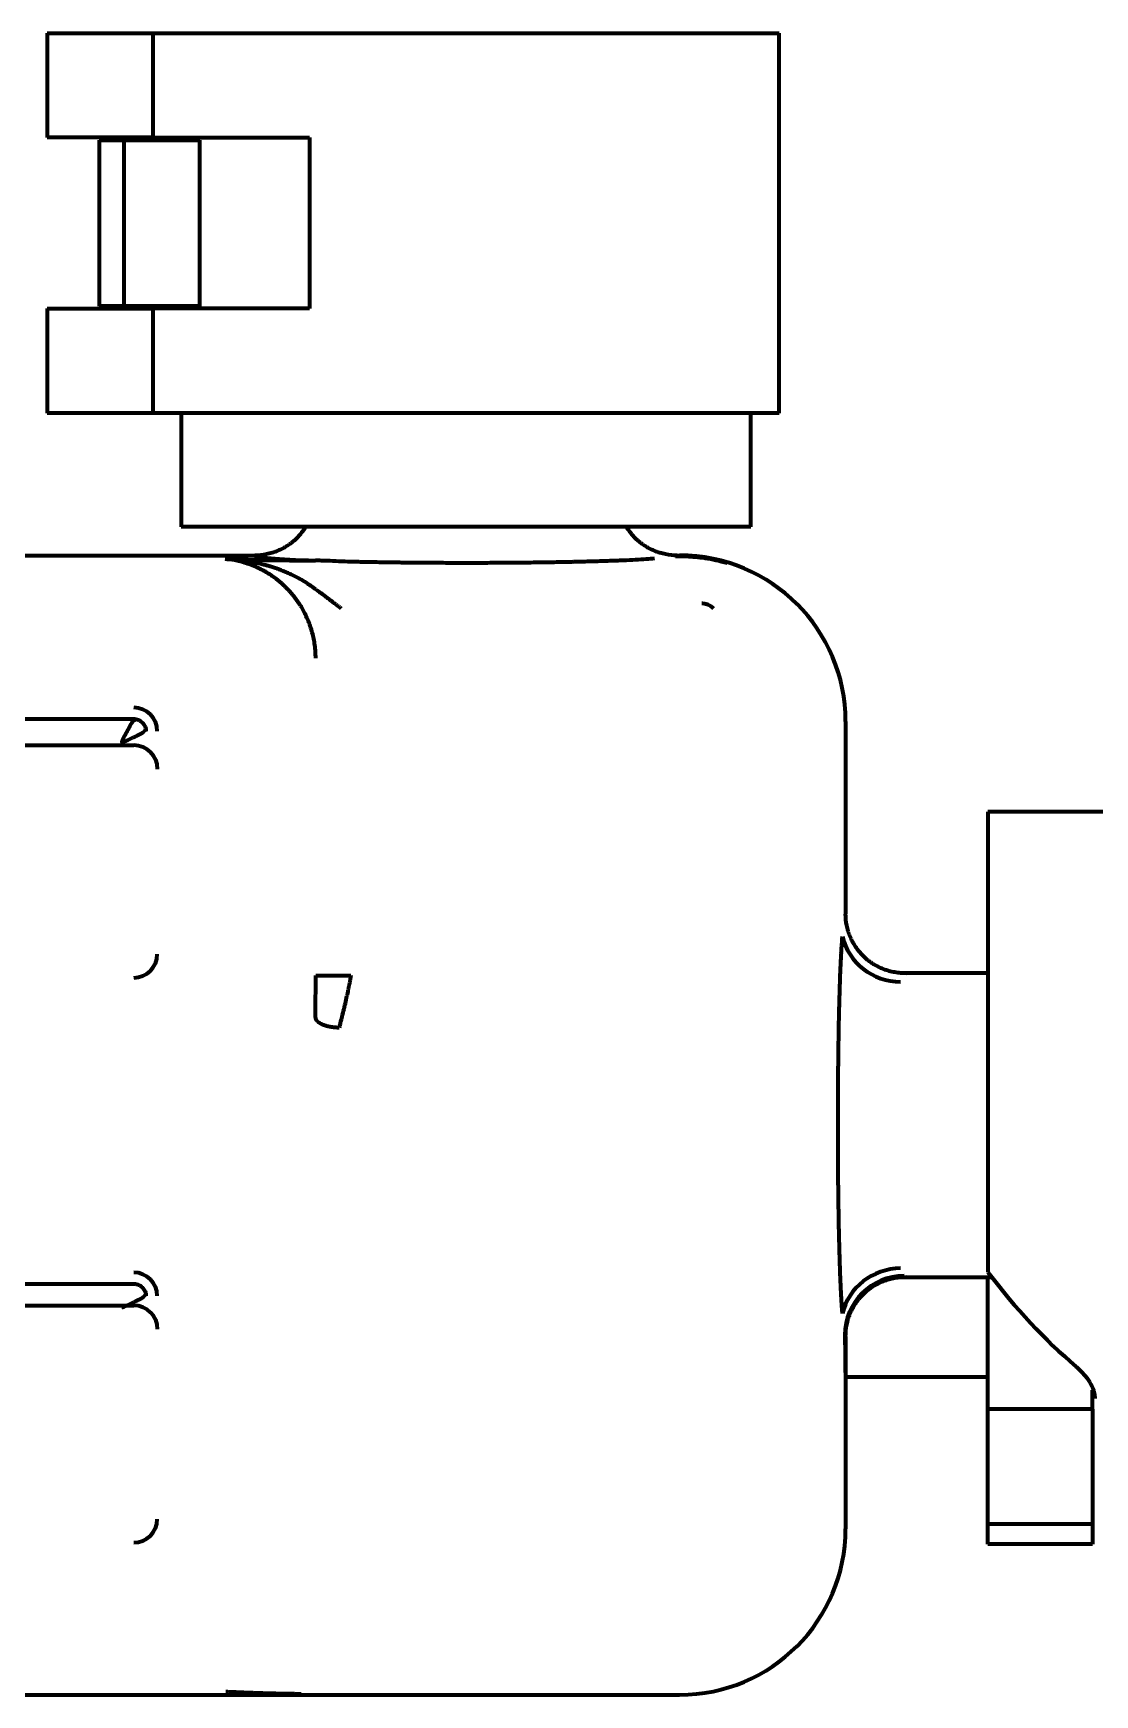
# Model space of a CAD drawing. Header units: inches. Extents: x -2405 to 7588, y 441 to 5654.
# Drawn here: x 7412.66 to 7435.03, y 2345.13 to 2380.13 of the extents above; entities that cross this region are included whole.
import ezdxf

# ---------------------------------------------------------------- set-up
doc = ezdxf.new("R2010")
doc.units = ezdxf.units.IN

msp = doc.modelspace()

# ---------------------------------------------------------------- linework, layer by layer
at = {"linetype": 'Continuous', "lineweight": 70}
for p, q in [((7412.95, 2380.128), (7414.93, 2380.128)), ((7412.95, 2380.128), (7412.95, 2377.928)), ((7414.93, 2380.128), (7415.179, 2380.128)), ((7415.179, 2380.128), (7428.379, 2380.128)), ((7415.179, 2380.128), (7415.179, 2377.928)), ((7428.379, 2372.128), (7428.379, 2380.128)), ((7414.93, 2377.928), (7412.95, 2377.928)), ((7415.179, 2377.928), (7414.93, 2377.928)), ((7415.179, 2377.928), (7418.479, 2377.928)), ((7415.779, 2377.929), (7415.779, 2377.879)), ((7418.479, 2377.928), (7418.479, 2374.328)), ((7414.049, 2377.878), (7414.569, 2377.878)), ((7414.049, 2377.878), (7414.049, 2374.378)), ((7414.569, 2377.878), (7415.969, 2377.878)), ((7414.569, 2377.878), (7414.569, 2374.378)), ((7415.969, 2377.878), (7416.17, 2377.878)), ((7416.17, 2374.378), (7416.17, 2377.878)), ((7412.95, 2374.328), (7414.93, 2374.328)), ((7412.95, 2374.328), (7412.95, 2372.128)), ((7414.569, 2374.378), (7414.049, 2374.378)), ((7415.969, 2374.378), (7414.569, 2374.378)), ((7414.93, 2374.328), (7415.179, 2374.328)), ((7418.479, 2374.328), (7415.179, 2374.328)), ((7415.179, 2374.328), (7415.179, 2372.128)), ((7415.779, 2374.379), (7415.779, 2374.329)), ((7416.17, 2374.378), (7415.969, 2374.378)), ((7414.93, 2372.128), (7412.95, 2372.128)), ((7415.179, 2372.128), (7414.93, 2372.128)), ((7428.379, 2372.128), (7415.179, 2372.128)), ((7415.779, 2372.129), (7415.779, 2369.728)), ((7427.779, 2369.728), (7427.779, 2372.129)), ((7427.779, 2369.728), (7415.779, 2369.728)), ((7385.778, 2369.128), (7417.33, 2369.128)), ((7426.194, 2369.11), (7426.265, 2369.111)), ((7426.229, 2369.128), (7426.281, 2369.128)), ((7429.779, 2365.63), (7429.779, 2361.578)), ((7406.276, 2365.128), (7414.779, 2365.128)), ((7432.779, 2363.728), (7432.779, 2354.033)), ((7440.779, 2363.728), (7432.779, 2363.728)), ((7432.779, 2360.328), (7431.03, 2360.328)), ((7431.03, 2353.928), (7432.86, 2353.928)), ((7432.779, 2351.142), (7432.779, 2353.928)), ((7387.779, 2353.328), (7414.779, 2353.328)), ((7429.779, 2352.678), (7429.779, 2348.626)), ((7429.781, 2351.828), (7432.78, 2351.828)), ((7434.979, 2351.142), (7434.979, 2351.544)), ((7432.779, 2350.703), (7432.779, 2351.142)), ((7434.979, 2351.142), (7432.779, 2351.142)), ((7434.979, 2351.142), (7434.979, 2350.703)), ((7432.779, 2348.723), (7432.779, 2350.703)), ((7434.979, 2350.703), (7434.979, 2348.723)), ((7432.779, 2348.299), (7432.779, 2348.723)), ((7434.979, 2348.723), (7432.779, 2348.723)), ((7434.979, 2348.723), (7434.979, 2348.299)), ((7434.979, 2348.299), (7432.779, 2348.299)), ((7385.778, 2345.128), (7426.281, 2345.128))]:
    msp.add_line(p, q, dxfattribs=at)
for centre, radius, start, end in [((7414.779, 2365.428), 0.495, 0, 90), ((7414.779, 2364.628), 0.5, 0, 90), ((7414.779, 2360.728), 0.495, 270, 0), ((7414.779, 2353.528), 0.495, 0, 90), ((7414.779, 2352.828), 0.5, 0, 90), ((7414.779, 2348.828), 0.495, 270, 0)]:
    msp.add_arc(centre, radius, start, end, dxfattribs=at)
for centre, major_axis, ratio, start_param, end_param in [((7421.779, 2369.129), (-4.45, 0), 0.034921, 0.009805, 0.776188), ((7426.277, 2365.626), (2.478, 2.478), 0.998783, 5.498396, 7.067974), ((7430.938, 2361.323), (-1.245, 0.111), 0.942269, 0.285425, 1.654635), ((7418.535, 2360.319), (0, 2.217), 0.034899, 4.280588, 4.695116), ((7431.03, 2357.128), (0, 3.2), 0.048562, 0, 0.126027), ((7430.938, 2352.933), (-1.245, -0.111), 0.942278, 4.628736, 5.997943), ((7431.011, 2352.713), (-1.205, -0.332), 0.991474, 4.445601, 6.012009), ((7431.03, 2357.128), (0, 3.2), 0.048562, 3.015566, 3.141593), ((7435.029, 2357.128), (-3.879, 6.325), 0.486103, 1.769102, 2.160068), ((7426.277, 2348.63), (2.478, -2.478), 0.998783, 5.498396, 7.067974)]:
    msp.add_ellipse(centre, major_axis=major_axis, ratio=ratio, start_param=start_param, end_param=end_param, dxfattribs=at)
for points, degree, knots in [([(7418.396, 2369.727), (7418.387, 2369.712), (7418.378, 2369.697), (7418.323, 2369.615), (7418.271, 2369.552), (7418.184, 2369.465), (7418.154, 2369.438), (7418.106, 2369.399), (7418.09, 2369.386), (7418.057, 2369.361), (7418.04, 2369.35), (7417.955, 2369.293), (7417.884, 2369.255), (7417.789, 2369.215), (7417.77, 2369.208), (7417.731, 2369.194), (7417.712, 2369.188), (7417.653, 2369.17), (7417.613, 2369.16), (7417.493, 2369.136), (7417.412, 2369.128), (7417.33, 2369.128)], 3, [0, 0, 0, 0, 0.040307, 0.040307, 0.232246, 0.232246, 0.328215, 0.328215, 0.3762, 0.3762, 0.424184, 0.424184, 0.616123, 0.616123, 0.664107, 0.664107, 0.712092, 0.712092, 0.808061, 0.808061, 1, 1, 1, 1]), ([(7426.229, 2369.128), (7426.147, 2369.128), (7426.065, 2369.136), (7425.946, 2369.16), (7425.906, 2369.17), (7425.847, 2369.188), (7425.828, 2369.194), (7425.789, 2369.208), (7425.77, 2369.215), (7425.675, 2369.255), (7425.603, 2369.293), (7425.518, 2369.35), (7425.502, 2369.361), (7425.469, 2369.386), (7425.452, 2369.399), (7425.405, 2369.438), (7425.374, 2369.465), (7425.288, 2369.552), (7425.236, 2369.615), (7425.181, 2369.697), (7425.171, 2369.712), (7425.162, 2369.727)], 3, [0, 0, 0, 0, 0.191939, 0.191939, 0.287908, 0.287908, 0.335893, 0.335893, 0.383877, 0.383877, 0.575816, 0.575816, 0.6238, 0.6238, 0.671785, 0.671785, 0.767754, 0.767754, 0.959693, 0.959693, 1, 1, 1, 1]), ([(7419.151, 2368.009), (7419.143, 2368.015), (7419.125, 2368.028), (7419.097, 2368.049), (7419.069, 2368.07), (7419.04, 2368.092), (7419.011, 2368.114), (7418.98, 2368.138), (7418.949, 2368.162), (7418.917, 2368.186), (7418.884, 2368.211), (7418.85, 2368.237), (7418.815, 2368.263), (7418.78, 2368.289), (7418.744, 2368.316), (7418.707, 2368.343), (7418.669, 2368.371), (7418.636, 2368.395), (7418.606, 2368.416), (7418.579, 2368.436), (7418.549, 2368.457), (7418.516, 2368.48), (7418.481, 2368.504), (7418.442, 2368.529), (7418.401, 2368.556), (7418.356, 2368.583), (7418.309, 2368.611), (7418.259, 2368.64), (7418.206, 2368.669), (7418.149, 2368.698), (7418.09, 2368.727), (7418.027, 2368.757), (7417.962, 2368.785), (7417.915, 2368.804), (7417.888, 2368.815), (7417.881, 2368.818), (7417.873, 2368.821), (7417.865, 2368.824), (7417.858, 2368.827), (7417.849, 2368.83), (7417.841, 2368.833), (7417.833, 2368.836), (7417.824, 2368.84), (7417.815, 2368.843), (7417.806, 2368.846), (7417.797, 2368.849), (7417.787, 2368.853), (7417.778, 2368.856), (7417.768, 2368.859), (7417.758, 2368.863), (7417.747, 2368.866), (7417.737, 2368.87), (7417.726, 2368.873), (7417.715, 2368.877), (7417.704, 2368.88), (7417.693, 2368.884), (7417.682, 2368.887), (7417.67, 2368.891), (7417.658, 2368.894), (7417.646, 2368.898), (7417.634, 2368.901), (7417.622, 2368.905), (7417.61, 2368.909), (7417.597, 2368.912), (7417.584, 2368.916), (7417.571, 2368.919), (7417.558, 2368.923), (7417.545, 2368.926), (7417.531, 2368.93), (7417.518, 2368.933), (7417.504, 2368.937), (7417.49, 2368.94), (7417.476, 2368.944), (7417.461, 2368.947), (7417.447, 2368.95), (7417.432, 2368.954), (7417.417, 2368.957), (7417.403, 2368.96), (7417.387, 2368.964), (7417.372, 2368.967), (7417.357, 2368.97), (7417.341, 2368.973), (7417.326, 2368.976), (7417.31, 2368.979), (7417.294, 2368.982), (7417.278, 2368.985), (7417.262, 2368.988), (7417.246, 2368.991), (7417.229, 2368.994), (7417.213, 2368.997), (7417.196, 2369), (7417.179, 2369.003), (7417.163, 2369.005), (7417.146, 2369.008), (7417.129, 2369.011), (7417.112, 2369.013), (7417.094, 2369.016), (7417.077, 2369.018), (7417.06, 2369.02), (7417.042, 2369.023), (7417.025, 2369.025), (7417.007, 2369.027), (7416.989, 2369.029), (7416.972, 2369.031), (7416.954, 2369.033), (7416.936, 2369.035), (7416.919, 2369.037), (7416.901, 2369.039), (7416.883, 2369.04), (7416.866, 2369.042), (7416.848, 2369.044), (7416.83, 2369.045), (7416.812, 2369.047), (7416.795, 2369.048), (7416.777, 2369.049), (7416.759, 2369.051), (7416.742, 2369.052), (7416.724, 2369.053), (7416.713, 2369.054), (7416.707, 2369.054)], 3, [0, 0, 0, 0, 0.010322, 0.020917, 0.031783, 0.042918, 0.054322, 0.065992, 0.07793, 0.090135, 0.10261, 0.115357, 0.128381, 0.141688, 0.155285, 0.169182, 0.183389, 0.197921, 0.206997, 0.217185, 0.22844, 0.240748, 0.254097, 0.268481, 0.283899, 0.300353, 0.317855, 0.336423, 0.356083, 0.376874, 0.398842, 0.422037, 0.446392, 0.471925, 0.474589, 0.47733, 0.48015, 0.483047, 0.486022, 0.489076, 0.492208, 0.495419, 0.49871, 0.502079, 0.505528, 0.509058, 0.512668, 0.516358, 0.520129, 0.523977, 0.527903, 0.531906, 0.535987, 0.540146, 0.544384, 0.548699, 0.553094, 0.557567, 0.56212, 0.566752, 0.571465, 0.576258, 0.581131, 0.586086, 0.591123, 0.596241, 0.601442, 0.606726, 0.612094, 0.617545, 0.623081, 0.628703, 0.63441, 0.640203, 0.646083, 0.652051, 0.658108, 0.664253, 0.670488, 0.676814, 0.68323, 0.689739, 0.69634, 0.703035, 0.709824, 0.716709, 0.723689, 0.730767, 0.737942, 0.745217, 0.752591, 0.760066, 0.767642, 0.775321, 0.783104, 0.790992, 0.798986, 0.807087, 0.815295, 0.823613, 0.832032, 0.840543, 0.849148, 0.857845, 0.866637, 0.875524, 0.884506, 0.893584, 0.902759, 0.912032, 0.921403, 0.930873, 0.940443, 0.950113, 0.959885, 0.969758, 0.979735, 0.989815, 1, 1, 1, 1]), ([(7416.707, 2369.054), (7417.1, 2369.039), (7417.62, 2369.03), (7417.84, 2369.027), (7418.202, 2369.023), (7418.338, 2369.022), (7418.407, 2369.022), (7418.604, 2369.021)], 2, [0, 0, 0, 0.500003, 0.500003, 0.750004, 0.875005, 0.875005, 1, 1, 1]), ([(7418.612, 2366.962), (7418.612, 2367.008), (7418.61, 2367.054), (7418.606, 2367.124), (7418.604, 2367.147), (7418.599, 2367.192), (7418.596, 2367.215), (7418.581, 2367.328), (7418.563, 2367.416), (7418.528, 2367.546), (7418.515, 2367.589), (7418.494, 2367.652), (7418.486, 2367.673), (7418.47, 2367.714), (7418.462, 2367.735), (7418.42, 2367.837), (7418.382, 2367.915), (7418.299, 2368.061), (7418.254, 2368.13), (7418.182, 2368.228), (7418.158, 2368.26), (7418.107, 2368.321), (7418.081, 2368.351), (7418.004, 2368.435), (7417.951, 2368.487), (7417.844, 2368.581), (7417.791, 2368.623), (7417.71, 2368.682), (7417.683, 2368.7), (7417.63, 2368.735), (7417.577, 2368.768), (7417.525, 2368.798), (7417.473, 2368.825), (7417.448, 2368.838), (7417.372, 2368.875), (7417.324, 2368.896), (7417.231, 2368.933), (7417.185, 2368.949), (7417.099, 2368.977), (7417.057, 2368.989), (7416.997, 2369.004), (7416.977, 2369.009), (7416.939, 2369.017), (7416.92, 2369.021), (7416.829, 2369.039), (7416.764, 2369.048), (7416.707, 2369.054)], 3, [0, 0, 0, 0, 0.03125, 0.03125, 0.046875, 0.046875, 0.0625, 0.0625, 0.125, 0.125, 0.15625, 0.15625, 0.171875, 0.171875, 0.1875, 0.1875, 0.25, 0.25, 0.3125, 0.3125, 0.34375, 0.34375, 0.375, 0.375, 0.4375, 0.4375, 0.5, 0.5, 0.53125, 0.53125, 0.5625, 0.59375, 0.59375, 0.625, 0.625, 0.6875, 0.6875, 0.75, 0.75, 0.8125, 0.8125, 0.84375, 0.84375, 0.875, 0.875, 1, 1, 1, 1]), ([(7419.587, 2368.988), (7419.577, 2368.988), (7419.567, 2368.989), (7419.548, 2368.989), (7419.518, 2368.99), (7419.488, 2368.99), (7419.428, 2368.992), (7419.387, 2368.993), (7419.265, 2368.997), (7419.182, 2369), (7419.017, 2369.007), (7418.933, 2369.01), (7418.809, 2369.015), (7418.768, 2369.016), (7418.686, 2369.019), (7418.645, 2369.02), (7418.604, 2369.021)], 3, [0, 0, 0, 0, 0.03125, 0.03125, 0.0625, 0.125, 0.125, 0.25, 0.25, 0.5, 0.5, 0.75, 0.75, 0.875, 0.875, 1, 1, 1, 1]), ([(7425.75, 2369.062), (7425.699, 2369.057), (7425.64, 2369.052), (7425.506, 2369.043), (7425.432, 2369.038), (7425.268, 2369.03), (7425.178, 2369.025), (7425.057, 2369.02), (7425.032, 2369.019), (7424.982, 2369.017), (7424.905, 2369.014), (7424.825, 2369.011), (7424.661, 2369.006), (7424.546, 2369.002), (7424.304, 2368.996), (7424.178, 2368.993), (7424.012, 2368.989), (7423.978, 2368.988), (7423.911, 2368.987), (7423.809, 2368.985), (7423.635, 2368.982), (7423.492, 2368.98), (7423.384, 2368.978), (7423.348, 2368.978), (7423.274, 2368.977), (7423.237, 2368.976), (7423.052, 2368.974), (7422.902, 2368.972), (7422.599, 2368.97), (7422.446, 2368.969), (7422.136, 2368.968), (7421.98, 2368.967), (7421.744, 2368.967), (7421.665, 2368.967), (7421.509, 2368.968), (7421.431, 2368.968), (7421.198, 2368.969), (7421.045, 2368.969), (7420.74, 2368.972), (7420.589, 2368.973), (7420.403, 2368.975), (7420.365, 2368.976), (7420.292, 2368.977), (7420.181, 2368.978), (7420.073, 2368.98), (7419.86, 2368.983), (7419.722, 2368.985), (7419.587, 2368.988)], 3, [0, 0, 0, 0, 0.0625, 0.0625, 0.125, 0.125, 0.1875, 0.1875, 0.203125, 0.203125, 0.21875, 0.25, 0.25, 0.3125, 0.3125, 0.375, 0.375, 0.390625, 0.390625, 0.40625, 0.4375, 0.46875, 0.46875, 0.484375, 0.484375, 0.5, 0.5, 0.5625, 0.5625, 0.625, 0.625, 0.6875, 0.6875, 0.71875, 0.71875, 0.75, 0.75, 0.8125, 0.8125, 0.875, 0.875, 0.890625, 0.890625, 0.90625, 0.9375, 0.9375, 1, 1, 1, 1]), ([(7414.535, 2365.184), (7414.535, 2365.184), (7414.534, 2365.185), (7414.534, 2365.187), (7414.533, 2365.189), (7414.533, 2365.191), (7414.533, 2365.193), (7414.533, 2365.195), (7414.533, 2365.198), (7414.533, 2365.201), (7414.533, 2365.204), (7414.534, 2365.207), (7414.535, 2365.21), (7414.535, 2365.214), (7414.536, 2365.217), (7414.537, 2365.221), (7414.539, 2365.225), (7414.54, 2365.229), (7414.542, 2365.234), (7414.543, 2365.238), (7414.545, 2365.243), (7414.547, 2365.248), (7414.549, 2365.253), (7414.551, 2365.259), (7414.554, 2365.264), (7414.556, 2365.27), (7414.559, 2365.276), (7414.562, 2365.282), (7414.565, 2365.288), (7414.568, 2365.294), (7414.571, 2365.301), (7414.575, 2365.307), (7414.578, 2365.314), (7414.582, 2365.321), (7414.586, 2365.328), (7414.59, 2365.336), (7414.594, 2365.343), (7414.598, 2365.35), (7414.602, 2365.357), (7414.606, 2365.364), (7414.609, 2365.371), (7414.613, 2365.377), (7414.617, 2365.384), (7414.62, 2365.39), (7414.623, 2365.396), (7414.627, 2365.402), (7414.63, 2365.408), (7414.633, 2365.413), (7414.637, 2365.419), (7414.64, 2365.425), (7414.643, 2365.43), (7414.645, 2365.435), (7414.648, 2365.44), (7414.651, 2365.445), (7414.654, 2365.45), (7414.656, 2365.454), (7414.659, 2365.459), (7414.661, 2365.463), (7414.664, 2365.468), (7414.666, 2365.472), (7414.668, 2365.476), (7414.67, 2365.48), (7414.673, 2365.483), (7414.675, 2365.487), (7414.677, 2365.491), (7414.678, 2365.494), (7414.68, 2365.497), (7414.682, 2365.501), (7414.684, 2365.504), (7414.685, 2365.507), (7414.687, 2365.51), (7414.688, 2365.512), (7414.689, 2365.515), (7414.691, 2365.518), (7414.692, 2365.52), (7414.693, 2365.522), (7414.695, 2365.527), (7414.698, 2365.533), (7414.702, 2365.542), (7414.706, 2365.55), (7414.71, 2365.558), (7414.715, 2365.566), (7414.719, 2365.574), (7414.724, 2365.581), (7414.728, 2365.589), (7414.733, 2365.596), (7414.738, 2365.602), (7414.743, 2365.609), (7414.748, 2365.615), (7414.753, 2365.621), (7414.758, 2365.627), (7414.763, 2365.632), (7414.769, 2365.638), (7414.774, 2365.643), (7414.779, 2365.647), (7414.785, 2365.652), (7414.79, 2365.656), (7414.795, 2365.659), (7414.799, 2365.662), (7414.803, 2365.665), (7414.806, 2365.667), (7414.808, 2365.67), (7414.809, 2365.672), (7414.81, 2365.673), (7414.81, 2365.675), (7414.809, 2365.676), (7414.808, 2365.677), (7414.806, 2365.678), (7414.803, 2365.679), (7414.8, 2365.68), (7414.796, 2365.681), (7414.791, 2365.681), (7414.785, 2365.682), (7414.781, 2365.682), (7414.779, 2365.682)], 3, [0, 0, 0, 0, 0.002036, 0.004206, 0.00654, 0.00906, 0.011784, 0.014727, 0.017899, 0.021311, 0.02497, 0.028881, 0.033049, 0.037478, 0.042173, 0.047135, 0.052366, 0.05787, 0.063648, 0.0697, 0.076029, 0.082636, 0.089522, 0.096686, 0.104132, 0.111858, 0.119866, 0.128156, 0.136729, 0.145585, 0.154725, 0.164149, 0.173857, 0.18385, 0.194128, 0.204691, 0.215337, 0.225816, 0.23613, 0.246276, 0.256256, 0.266069, 0.275716, 0.285196, 0.294509, 0.303656, 0.312637, 0.321451, 0.330098, 0.33858, 0.346895, 0.355044, 0.363027, 0.370843, 0.378494, 0.385979, 0.393297, 0.40045, 0.407437, 0.414259, 0.420915, 0.427405, 0.433731, 0.439891, 0.445886, 0.451715, 0.457381, 0.462881, 0.468217, 0.473389, 0.478397, 0.483241, 0.487921, 0.492439, 0.496793, 0.500985, 0.505015, 0.52063, 0.536288, 0.551989, 0.567734, 0.583524, 0.599359, 0.615239, 0.631166, 0.64714, 0.663162, 0.679232, 0.695351, 0.711519, 0.727737, 0.744006, 0.760326, 0.776698, 0.793122, 0.8096, 0.82613, 0.840343, 0.853806, 0.866544, 0.87859, 0.889981, 0.90076, 0.910979, 0.920699, 0.92999, 0.938932, 0.947617, 0.956141, 0.96461, 0.973129, 0.981802, 0.990729, 1, 1, 1, 1]), ([(7414.779, 2365.683), (7414.795, 2365.683), (7414.812, 2365.681), (7414.836, 2365.676), (7414.845, 2365.674), (7414.861, 2365.669), (7414.877, 2365.664), (7414.892, 2365.656), (7414.907, 2365.648), (7414.914, 2365.644), (7414.935, 2365.63), (7414.948, 2365.619), (7414.966, 2365.601), (7414.972, 2365.594), (7414.983, 2365.581), (7414.993, 2365.567), (7415.001, 2365.553), (7415.009, 2365.538), (7415.013, 2365.53), (7415.022, 2365.507), (7415.027, 2365.491), (7415.031, 2365.467), (7415.032, 2365.459), (7415.034, 2365.443), (7415.034, 2365.435), (7415.035, 2365.428)], 3, [0, 0, 0, 0, 0.125, 0.125, 0.1875, 0.1875, 0.25, 0.3125, 0.3125, 0.375, 0.375, 0.5, 0.5, 0.5625, 0.5625, 0.625, 0.6875, 0.6875, 0.75, 0.75, 0.875, 0.875, 0.9375, 0.9375, 1, 1, 1, 1]), ([(7415.034, 2365.428), (7415.034, 2365.429), (7415.034, 2365.431), (7415.034, 2365.434), (7415.034, 2365.437), (7415.034, 2365.44), (7415.033, 2365.443), (7415.033, 2365.445), (7415.033, 2365.447), (7415.032, 2365.449), (7415.032, 2365.45), (7415.032, 2365.452), (7415.031, 2365.453), (7415.031, 2365.454), (7415.03, 2365.454), (7415.029, 2365.455), (7415.028, 2365.455), (7415.028, 2365.455), (7415.027, 2365.455), (7415.026, 2365.454), (7415.025, 2365.454), (7415.024, 2365.453), (7415.023, 2365.452), (7415.021, 2365.451), (7415.02, 2365.449), (7415.018, 2365.447), (7415.017, 2365.445), (7415.015, 2365.443), (7415.013, 2365.441), (7415.011, 2365.438), (7415.009, 2365.435), (7415.007, 2365.433), (7415.005, 2365.43), (7415.003, 2365.428), (7415, 2365.425), (7414.998, 2365.422), (7414.995, 2365.42), (7414.993, 2365.417), (7414.99, 2365.415), (7414.987, 2365.412), (7414.985, 2365.41), (7414.982, 2365.407), (7414.979, 2365.405), (7414.976, 2365.402), (7414.972, 2365.4), (7414.969, 2365.397), (7414.966, 2365.395), (7414.963, 2365.393), (7414.959, 2365.39), (7414.956, 2365.388), (7414.952, 2365.385), (7414.949, 2365.383), (7414.945, 2365.381), (7414.941, 2365.379), (7414.937, 2365.376), (7414.934, 2365.374), (7414.93, 2365.372), (7414.926, 2365.37), (7414.922, 2365.367), (7414.917, 2365.365), (7414.913, 2365.363), (7414.909, 2365.361), (7414.905, 2365.359), (7414.9, 2365.356), (7414.896, 2365.354), (7414.891, 2365.352), (7414.887, 2365.35), (7414.881, 2365.348), (7414.874, 2365.344), (7414.864, 2365.339), (7414.852, 2365.334), (7414.839, 2365.327), (7414.825, 2365.32), (7414.808, 2365.312), (7414.79, 2365.302), (7414.769, 2365.292), (7414.747, 2365.282), (7414.723, 2365.27), (7414.696, 2365.257), (7414.668, 2365.244), (7414.641, 2365.232), (7414.617, 2365.22), (7414.596, 2365.211), (7414.578, 2365.203), (7414.563, 2365.196), (7414.551, 2365.191), (7414.543, 2365.187), (7414.538, 2365.185), (7414.536, 2365.184), (7414.535, 2365.184)], 3, [0, 0, 0, 0, 0.005316, 0.010542, 0.015696, 0.020796, 0.025861, 0.030913, 0.03597, 0.041053, 0.046182, 0.051376, 0.056652, 0.062029, 0.067524, 0.073151, 0.078926, 0.084862, 0.090971, 0.097265, 0.103754, 0.110447, 0.117354, 0.124481, 0.131837, 0.139427, 0.147257, 0.155334, 0.163661, 0.172235, 0.180869, 0.189491, 0.1981, 0.206697, 0.215283, 0.223856, 0.232417, 0.240966, 0.249503, 0.258028, 0.266541, 0.275042, 0.283531, 0.292008, 0.300474, 0.308927, 0.317369, 0.325799, 0.334218, 0.342625, 0.35102, 0.359403, 0.367775, 0.376136, 0.384485, 0.392823, 0.401149, 0.409464, 0.417767, 0.426059, 0.43434, 0.44261, 0.450868, 0.459115, 0.467351, 0.475576, 0.48379, 0.491993, 0.506755, 0.52381, 0.543164, 0.564821, 0.588783, 0.615053, 0.643632, 0.674521, 0.707721, 0.743232, 0.781056, 0.821192, 0.858696, 0.891791, 0.920478, 0.944755, 0.964623, 0.980081, 0.99113, 0.99777, 1, 1, 1, 1]), ([(7431.03, 2360.328), (7431.02, 2360.328), (7431.01, 2360.328), (7430.989, 2360.329), (7430.958, 2360.33), (7430.927, 2360.332), (7430.866, 2360.338), (7430.826, 2360.344), (7430.765, 2360.356), (7430.745, 2360.361), (7430.705, 2360.371), (7430.685, 2360.376), (7430.627, 2360.394), (7430.55, 2360.422), (7430.458, 2360.465), (7430.404, 2360.495), (7430.369, 2360.517), (7430.351, 2360.528), (7430.266, 2360.585), (7430.203, 2360.636), (7430.117, 2360.723), (7430.089, 2360.753), (7430.05, 2360.801), (7430.037, 2360.817), (7430.013, 2360.85), (7430.001, 2360.867), (7429.944, 2360.952), (7429.906, 2361.024), (7429.867, 2361.118), (7429.859, 2361.137), (7429.845, 2361.176), (7429.839, 2361.196), (7429.821, 2361.255), (7429.811, 2361.294), (7429.787, 2361.414), (7429.779, 2361.495), (7429.779, 2361.578)], 3, [0, 0, 0, 0, 0.015625, 0.015625, 0.03125, 0.0625, 0.0625, 0.125, 0.125, 0.15625, 0.15625, 0.1875, 0.1875, 0.25, 0.3125, 0.34375, 0.34375, 0.375, 0.375, 0.5, 0.5, 0.5625, 0.5625, 0.59375, 0.59375, 0.625, 0.625, 0.75, 0.75, 0.78125, 0.78125, 0.8125, 0.8125, 0.875, 0.875, 1, 1, 1, 1]), ([(7429.714, 2353.157), (7429.71, 2353.192), (7429.707, 2353.232), (7429.7, 2353.318), (7429.697, 2353.365), (7429.687, 2353.516), (7429.681, 2353.631), (7429.675, 2353.778), (7429.674, 2353.794), (7429.672, 2353.828), (7429.672, 2353.845), (7429.67, 2353.896), (7429.668, 2353.931), (7429.664, 2354.039), (7429.662, 2354.113), (7429.654, 2354.344), (7429.649, 2354.51), (7429.644, 2354.731), (7429.643, 2354.775), (7429.641, 2354.867), (7429.64, 2354.913), (7429.637, 2355.053), (7429.635, 2355.148), (7429.631, 2355.438), (7429.628, 2355.638), (7429.624, 2355.947), (7429.623, 2356.052), (7429.622, 2356.211), (7429.622, 2356.265), (7429.621, 2356.372), (7429.621, 2356.426), (7429.62, 2356.587), (7429.62, 2356.695), (7429.619, 2356.858), (7429.619, 2356.913), (7429.619, 2357.022), (7429.619, 2357.076), (7429.619, 2357.35), (7429.619, 2357.566), (7429.622, 2357.993), (7429.623, 2358.203), (7429.626, 2358.463), (7429.627, 2358.515), (7429.628, 2358.617), (7429.629, 2358.668), (7429.631, 2358.819), (7429.632, 2358.917), (7429.637, 2359.206), (7429.641, 2359.391), (7429.646, 2359.612), (7429.647, 2359.656), (7429.649, 2359.721), (7429.649, 2359.742), (7429.651, 2359.785), (7429.651, 2359.806), (7429.654, 2359.91), (7429.657, 2359.991), (7429.664, 2360.222), (7429.67, 2360.364), (7429.678, 2360.558), (7429.681, 2360.62), (7429.685, 2360.693), (7429.686, 2360.707), (7429.687, 2360.736), (7429.69, 2360.777), (7429.692, 2360.817), (7429.7, 2360.943), (7429.707, 2361.029), (7429.714, 2361.099)], 3, [0, 0, 0, 0, 0.03125, 0.03125, 0.0625, 0.0625, 0.125, 0.125, 0.132812, 0.132812, 0.140625, 0.140625, 0.15625, 0.15625, 0.1875, 0.1875, 0.25, 0.25, 0.265625, 0.265625, 0.28125, 0.28125, 0.3125, 0.3125, 0.375, 0.375, 0.40625, 0.40625, 0.421875, 0.421875, 0.4375, 0.4375, 0.46875, 0.46875, 0.484375, 0.484375, 0.5, 0.5, 0.5625, 0.5625, 0.625, 0.625, 0.640625, 0.640625, 0.65625, 0.65625, 0.6875, 0.6875, 0.75, 0.75, 0.765625, 0.765625, 0.773438, 0.773438, 0.78125, 0.78125, 0.8125, 0.8125, 0.875, 0.875, 0.90625, 0.90625, 0.914062, 0.914062, 0.921875, 0.9375, 0.9375, 1, 1, 1, 1]), ([(7418.612, 2360.281), (7418.613, 2360.281), (7418.62, 2360.281), (7418.645, 2360.281), (7418.662, 2360.281), (7418.706, 2360.281), (7418.733, 2360.281), (7418.794, 2360.281), (7418.828, 2360.281), (7418.903, 2360.281), (7418.942, 2360.281), (7419.024, 2360.281), (7419.067, 2360.281), (7419.152, 2360.281), (7419.195, 2360.281), (7419.277, 2360.281), (7419.317, 2360.281), (7419.354, 2360.281)], 3, [0, 0, 0, 0, 0.125, 0.125, 0.25, 0.25, 0.375, 0.375, 0.5, 0.5, 0.625, 0.625, 0.75, 0.75, 0.875, 0.875, 1, 1, 1, 1]), ([(7419.354, 2360.281), (7419.353, 2360.273), (7419.35, 2360.258), (7419.346, 2360.236), (7419.341, 2360.213), (7419.337, 2360.19), (7419.332, 2360.167), (7419.328, 2360.143), (7419.323, 2360.119), (7419.318, 2360.095), (7419.313, 2360.07), (7419.308, 2360.045), (7419.302, 2360.02), (7419.297, 2359.994), (7419.292, 2359.968), (7419.278, 2359.906), (7419.255, 2359.8), (7419.227, 2359.678), (7419.195, 2359.543), (7419.171, 2359.444), (7419.149, 2359.356), (7419.136, 2359.308), (7419.125, 2359.264), (7419.114, 2359.223), (7419.108, 2359.198), (7419.105, 2359.185)], 3, [0, 0, 0, 0, 0.01957, 0.03943, 0.05958, 0.08002, 0.10075, 0.121769, 0.143077, 0.164673, 0.186558, 0.208729, 0.231186, 0.253929, 0.276956, 0.300265, 0.419812, 0.56067, 0.632825, 0.787481, 0.836749, 0.882622, 0.925112, 0.964232, 1, 1, 1, 1]), ([(7418.605, 2359.391), (7418.605, 2359.39), (7418.605, 2359.387), (7418.606, 2359.382), (7418.607, 2359.378), (7418.608, 2359.374), (7418.609, 2359.369), (7418.611, 2359.365), (7418.613, 2359.361), (7418.615, 2359.356), (7418.617, 2359.352), (7418.619, 2359.348), (7418.622, 2359.344), (7418.625, 2359.339), (7418.628, 2359.335), (7418.631, 2359.331), (7418.635, 2359.327), (7418.639, 2359.323), (7418.642, 2359.319), (7418.647, 2359.315), (7418.651, 2359.311), (7418.655, 2359.307), (7418.66, 2359.303), (7418.665, 2359.299), (7418.67, 2359.295), (7418.675, 2359.292), (7418.681, 2359.288), (7418.686, 2359.284), (7418.692, 2359.281), (7418.698, 2359.277), (7418.704, 2359.273), (7418.71, 2359.27), (7418.717, 2359.267), (7418.723, 2359.263), (7418.73, 2359.26), (7418.737, 2359.257), (7418.744, 2359.253), (7418.751, 2359.25), (7418.758, 2359.247), (7418.766, 2359.244), (7418.774, 2359.241), (7418.781, 2359.239), (7418.789, 2359.236), (7418.797, 2359.233), (7418.805, 2359.23), (7418.813, 2359.228), (7418.822, 2359.225), (7418.83, 2359.223), (7418.839, 2359.22), (7418.847, 2359.218), (7418.856, 2359.216), (7418.865, 2359.214), (7418.874, 2359.212), (7418.883, 2359.21), (7418.892, 2359.208), (7418.901, 2359.206), (7418.91, 2359.204), (7418.92, 2359.202), (7418.929, 2359.201), (7418.939, 2359.199), (7418.948, 2359.198), (7418.958, 2359.197), (7418.967, 2359.195), (7418.977, 2359.194), (7418.987, 2359.193), (7418.996, 2359.192), (7419.006, 2359.191), (7419.016, 2359.19), (7419.026, 2359.189), (7419.035, 2359.188), (7419.045, 2359.188), (7419.055, 2359.187), (7419.065, 2359.187), (7419.075, 2359.186), (7419.085, 2359.186), (7419.095, 2359.186), (7419.101, 2359.186), (7419.105, 2359.186)], 3, [0, 0, 0, 0, 0.01384, 0.027666, 0.041479, 0.055278, 0.069063, 0.082835, 0.096593, 0.110337, 0.124068, 0.137784, 0.151487, 0.165177, 0.178853, 0.192515, 0.206163, 0.219798, 0.233418, 0.247026, 0.260619, 0.274199, 0.287765, 0.301318, 0.314856, 0.328382, 0.341893, 0.355391, 0.368875, 0.382345, 0.395801, 0.409244, 0.422673, 0.436089, 0.449491, 0.462879, 0.476253, 0.489614, 0.502961, 0.516294, 0.529614, 0.54292, 0.556212, 0.56949, 0.582755, 0.596006, 0.609244, 0.622468, 0.635678, 0.648874, 0.662057, 0.675226, 0.688381, 0.701522, 0.71465, 0.727765, 0.740865, 0.753952, 0.767025, 0.780084, 0.79313, 0.806162, 0.819181, 0.832185, 0.845176, 0.858153, 0.871117, 0.884067, 0.897003, 0.909926, 0.922834, 0.93573, 0.948611, 0.961479, 0.974333, 0.987173, 1, 1, 1, 1]), ([(7414.779, 2353.783), (7414.795, 2353.783), (7414.812, 2353.781), (7414.836, 2353.776), (7414.845, 2353.774), (7414.861, 2353.769), (7414.877, 2353.764), (7414.892, 2353.756), (7414.907, 2353.748), (7414.914, 2353.744), (7414.935, 2353.73), (7414.948, 2353.719), (7414.966, 2353.701), (7414.972, 2353.694), (7414.983, 2353.681), (7414.993, 2353.667), (7415.001, 2353.653), (7415.009, 2353.638), (7415.013, 2353.63), (7415.022, 2353.607), (7415.027, 2353.591), (7415.031, 2353.567), (7415.032, 2353.559), (7415.034, 2353.543), (7415.034, 2353.535), (7415.035, 2353.528)], 3, [0, 0, 0, 0, 0.125, 0.125, 0.1875, 0.1875, 0.25, 0.3125, 0.3125, 0.375, 0.375, 0.5, 0.5, 0.5625, 0.5625, 0.625, 0.6875, 0.6875, 0.75, 0.75, 0.875, 0.875, 0.9375, 0.9375, 1, 1, 1, 1]), ([(7429.779, 2352.678), (7429.779, 2352.761), (7429.787, 2352.842), (7429.811, 2352.962), (7429.821, 2353.001), (7429.839, 2353.06), (7429.845, 2353.08), (7429.859, 2353.119), (7429.867, 2353.138), (7429.906, 2353.232), (7429.944, 2353.304), (7430.001, 2353.389), (7430.013, 2353.406), (7430.037, 2353.439), (7430.05, 2353.455), (7430.089, 2353.503), (7430.117, 2353.533), (7430.203, 2353.619), (7430.266, 2353.671), (7430.351, 2353.728), (7430.369, 2353.739), (7430.404, 2353.76), (7430.458, 2353.791), (7430.55, 2353.834), (7430.627, 2353.862), (7430.685, 2353.88), (7430.705, 2353.885), (7430.745, 2353.895), (7430.765, 2353.9), (7430.826, 2353.912), (7430.866, 2353.918), (7430.927, 2353.924), (7430.958, 2353.926), (7430.989, 2353.927), (7431.01, 2353.928), (7431.02, 2353.928), (7431.03, 2353.928)], 3, [0, 0, 0, 0, 0.125, 0.125, 0.1875, 0.1875, 0.21875, 0.21875, 0.25, 0.25, 0.375, 0.375, 0.40625, 0.40625, 0.4375, 0.4375, 0.5, 0.5, 0.625, 0.625, 0.65625, 0.65625, 0.6875, 0.75, 0.8125, 0.8125, 0.84375, 0.84375, 0.875, 0.875, 0.9375, 0.9375, 0.96875, 0.984375, 0.984375, 1, 1, 1, 1]), ([(7415.034, 2353.528), (7415.034, 2353.529), (7415.034, 2353.531), (7415.034, 2353.534), (7415.034, 2353.537), (7415.034, 2353.54), (7415.033, 2353.543), (7415.033, 2353.545), (7415.033, 2353.547), (7415.032, 2353.549), (7415.032, 2353.55), (7415.032, 2353.552), (7415.031, 2353.553), (7415.031, 2353.554), (7415.03, 2353.554), (7415.029, 2353.555), (7415.028, 2353.555), (7415.028, 2353.555), (7415.027, 2353.555), (7415.026, 2353.554), (7415.025, 2353.554), (7415.024, 2353.553), (7415.023, 2353.552), (7415.021, 2353.551), (7415.02, 2353.549), (7415.018, 2353.547), (7415.017, 2353.545), (7415.015, 2353.543), (7415.013, 2353.541), (7415.011, 2353.538), (7415.009, 2353.535), (7415.007, 2353.533), (7415.005, 2353.53), (7415.003, 2353.528), (7415, 2353.525), (7414.998, 2353.522), (7414.995, 2353.52), (7414.993, 2353.517), (7414.99, 2353.515), (7414.987, 2353.512), (7414.985, 2353.51), (7414.982, 2353.507), (7414.979, 2353.505), (7414.976, 2353.502), (7414.972, 2353.5), (7414.969, 2353.497), (7414.966, 2353.495), (7414.963, 2353.493), (7414.959, 2353.49), (7414.956, 2353.488), (7414.952, 2353.485), (7414.949, 2353.483), (7414.945, 2353.481), (7414.941, 2353.479), (7414.937, 2353.476), (7414.934, 2353.474), (7414.93, 2353.472), (7414.926, 2353.47), (7414.922, 2353.467), (7414.917, 2353.465), (7414.913, 2353.463), (7414.909, 2353.461), (7414.905, 2353.459), (7414.9, 2353.456), (7414.896, 2353.454), (7414.891, 2353.452), (7414.887, 2353.45), (7414.881, 2353.448), (7414.874, 2353.444), (7414.864, 2353.439), (7414.852, 2353.434), (7414.839, 2353.427), (7414.825, 2353.42), (7414.808, 2353.412), (7414.79, 2353.402), (7414.769, 2353.392), (7414.747, 2353.382), (7414.723, 2353.37), (7414.696, 2353.357), (7414.668, 2353.344), (7414.641, 2353.332), (7414.617, 2353.32), (7414.596, 2353.311), (7414.578, 2353.303), (7414.563, 2353.296), (7414.551, 2353.291), (7414.543, 2353.287), (7414.538, 2353.285), (7414.536, 2353.284), (7414.535, 2353.284)], 3, [0, 0, 0, 0, 0.005316, 0.010542, 0.015696, 0.020796, 0.025861, 0.030913, 0.03597, 0.041053, 0.046182, 0.051376, 0.056652, 0.062029, 0.067524, 0.073151, 0.078926, 0.084862, 0.090971, 0.097265, 0.103754, 0.110447, 0.117354, 0.124481, 0.131837, 0.139427, 0.147257, 0.155334, 0.163661, 0.172235, 0.180869, 0.189491, 0.1981, 0.206697, 0.215283, 0.223856, 0.232417, 0.240966, 0.249503, 0.258028, 0.266541, 0.275042, 0.283531, 0.292008, 0.300474, 0.308927, 0.317369, 0.325799, 0.334218, 0.342625, 0.35102, 0.359403, 0.367775, 0.376136, 0.384485, 0.392823, 0.401149, 0.409464, 0.417767, 0.426059, 0.43434, 0.44261, 0.450868, 0.459115, 0.467351, 0.475576, 0.48379, 0.491993, 0.506755, 0.52381, 0.543164, 0.564821, 0.588783, 0.615053, 0.643632, 0.674521, 0.707721, 0.743232, 0.781056, 0.821192, 0.858696, 0.891791, 0.920478, 0.944755, 0.964623, 0.980081, 0.99113, 0.99777, 1, 1, 1, 1]), ([(7429.761, 2352.713), (7429.761, 2352.713), (7429.761, 2352.713), (7429.763, 2352.637), (7429.766, 2352.478), (7429.769, 2352.208), (7429.769, 2352.014), (7429.769, 2351.914)], 3, [0, 0, 0, 0, 0.000073, 0.000073, 0.333382, 0.666691, 1, 1, 1, 1]), ([(7418.304, 2345.142), (7418.003, 2345.146), (7417.467, 2345.159), (7417.082, 2345.173), (7416.945, 2345.179), (7416.874, 2345.182), (7416.72, 2345.188)], 2, [0, 0, 0, 0.333319, 0.66666, 0.83333, 0.83333, 1, 1, 1])]:
    msp.add_open_spline(points, degree=degree, knots=knots, dxfattribs=at)
for points, degree in [([(7426.265, 2369.111), (7426.317, 2369.112), (7426.428, 2369.111), (7426.614, 2369.1), (7426.818, 2369.076), (7427.04, 2369.035), (7427.2, 2368.993), (7427.282, 2368.969)], 3), ([(7426.993, 2368.012), (7426.974, 2368.03), (7426.936, 2368.059), (7426.883, 2368.088), (7426.834, 2368.105), (7426.79, 2368.112), (7426.763, 2368.113), (7426.751, 2368.112)], 3), ([(7412.052, 2365.683), (7414.779, 2365.683)], 1), ([(7412.052, 2353.783), (7414.779, 2353.783)], 1), ([(7434.629, 2352.045), (7434.691, 2351.993), (7434.8, 2351.885), (7434.882, 2351.776), (7434.915, 2351.722)], 3), ([(7434.915, 2351.722), (7434.94, 2351.681), (7434.982, 2351.599), (7435.021, 2351.48), (7435.029, 2351.404), (7435.029, 2351.367)], 3)]:
    msp.add_open_spline(points, degree=degree, dxfattribs=at)

doc.saveas('drawing.dxf')
